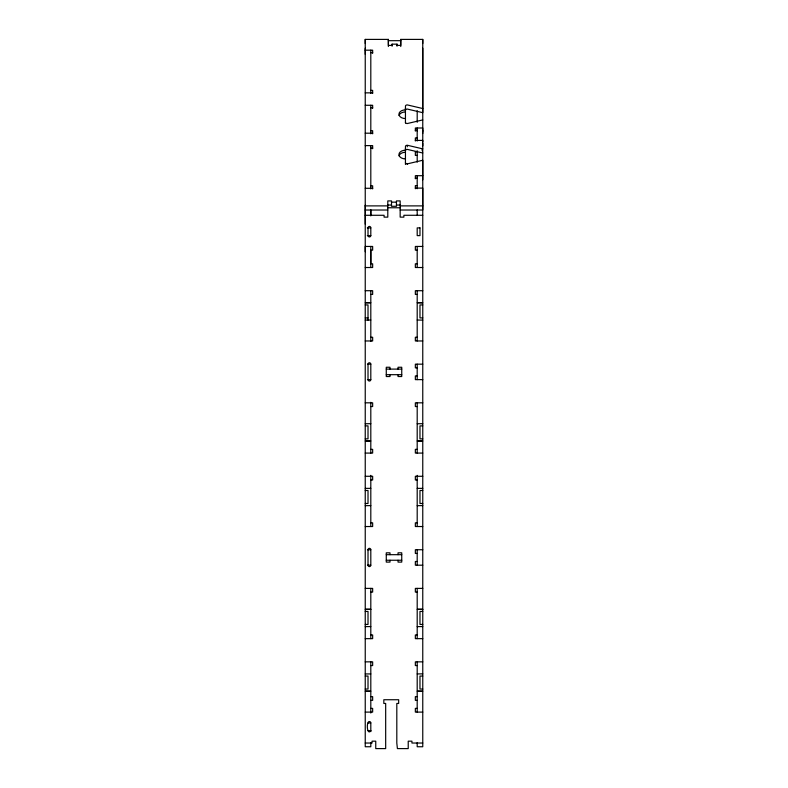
<?xml version="1.0" encoding="UTF-8"?>
<svg xmlns="http://www.w3.org/2000/svg" width="788" height="788" viewBox="0 0 788 788"><rect width="100%" height="100%" fill="white"/><g stroke="black" fill="none" stroke-linecap="round" stroke-linejoin="round"><path stroke-width="1.18" d="M365.238 251.717L365.238 246.447L372.655 246.447L372.655 250.16L370.803 250.16L370.803 263.803L372.655 263.803L372.655 267.516L365.238 267.516M365.238 224.186L365.238 205.254M365.238 54.313L365.238 39.4L388.376 39.4L388.376 45.399L392.089 45.399L392.089 44.158L397.034 44.158L397.034 46.226M370.803 215.902L370.803 209.992L370.803 215.4M397.034 44.158L397.034 45.399L400.747 45.399L400.747 39.4L422.762 39.4L422.762 43.537M417.197 131.103L417.197 128.001M422.762 179.831L422.762 160.319A1.852 1.241 0 0 0 422.23 160.378L407.298 163.874A1.852 1.241 0 0 1 405.446 162.633M422.762 145.928L422.762 143.17M422.762 141.791L422.762 140.412L415.345 140.412M422.762 133.517L422.762 130.759M422.762 131.103L422.762 128.001L415.345 128.001L415.345 131.103M422.762 39.4L422.762 112.595A1.852 1.241 0 0 1 422.23 112.546L407.298 109.049A1.852 1.241 0 0 0 405.446 110.29M370.803 730.89C367.218 735.293 366.637 724.507 368.016 722.931A1.389 1.389 0 0 1 369.414 721.542A1.389 1.389 0 0 1 370.803 722.931L370.803 731.589M388.376 40.68L400.747 40.68M365.238 50.176L372.655 50.176L372.655 53.279M370.803 52.658L372.655 52.658M370.803 90.374L372.655 90.374L372.655 93.477M365.238 92.856L372.655 92.856M365.238 105.277L372.655 105.277L372.655 108.38M370.803 107.759L372.655 107.759M415.345 130.483L417.197 130.483M370.803 130.709L372.655 130.709L372.655 133.812M365.238 133.192L372.655 133.192M417.197 137.93L415.345 137.93L415.345 141.032M365.238 145.613L372.655 145.613L372.655 148.715M370.803 148.095L372.655 148.095M417.197 151.69L415.345 151.69L415.345 155.403L417.463 155.403M422.762 175.694L415.345 175.694L415.345 178.797M415.345 178.177L417.197 178.177M417.197 185.623L415.345 185.623L415.345 188.726M370.803 185.81L372.655 185.81L372.655 188.913M415.345 188.105L422.762 188.105L422.762 210.022L400.166 210.022M365.238 188.293L372.655 188.293M391.508 202.152L396.453 202.152M387.794 205.047L391.508 205.047M396.453 205.047L400.166 205.047M365.238 205.885L387.794 205.885M400.166 205.885L422.762 205.885M387.794 207.766L400.166 207.766M365.238 210.022L387.794 210.022M365.238 215.282L384.081 215.282L384.081 217.133L387.794 217.133L387.794 200.91L391.508 200.91L391.508 206.289L396.453 206.289L396.453 200.91L400.166 200.91L400.166 217.133L403.88 217.133L403.88 215.282L422.762 215.282M367.326 227.89L370.803 227.89M367.326 235.622L370.803 235.622L370.803 227.811A1.389 1.389 0 0 0 369.414 226.422A1.389 1.389 0 0 0 368.016 227.811L368.016 235.622M422.762 246.447L415.345 246.447L415.345 250.16L417.197 250.16M417.197 263.803L415.345 263.803L415.345 267.516L422.762 267.516M365.238 290.713L372.655 290.713L372.655 294.416L370.803 294.416M422.762 290.713L415.345 290.713L415.345 294.416L417.197 294.416M366.164 302.73L370.803 302.73L365.238 302.809M421.836 302.73L417.197 302.73L422.762 302.809M365.238 304.926L368.016 304.926L368.016 320.135M422.762 304.926L419.974 304.926L419.974 317.909L422.762 317.909M365.238 317.909L368.016 317.909M365.238 320.105L370.803 320.026M417.197 320.026L422.762 320.105M370.803 337.254L372.655 337.254L372.655 340.968L365.238 340.968M417.197 337.254L415.345 337.254L415.345 340.968L422.762 340.968M367.464 364.164L370.803 364.164L370.803 379.629A1.389 1.389 0 0 1 369.414 381.018A1.389 1.389 0 0 1 368.016 379.629L368.016 364.164A1.389 1.389 0 0 1 369.414 362.776A1.389 1.389 0 0 1 370.803 364.164M422.762 364.164L415.345 364.164L415.345 367.878L417.197 367.878M386.268 369.109L401.732 369.109M386.268 374.684L401.732 374.684M417.197 375.915L415.345 375.915L415.345 379.629L422.762 379.629M367.464 379.629L370.803 379.629M365.238 402.826L372.655 402.826L372.655 406.539L370.803 406.539M422.762 402.826L415.345 402.826L415.345 406.539L417.197 406.539M365.238 423.757L370.803 423.688M417.197 423.757L422.762 423.688M365.238 425.884L368.016 425.884L368.016 438.867L365.238 438.867M422.762 425.884L419.974 425.884L419.974 438.867L422.762 438.867M370.803 440.984L365.238 440.984L369.877 441.063M422.762 440.984L417.197 440.984L421.836 441.063M370.803 449.367L372.655 449.367L372.655 453.08L365.238 453.08M417.197 449.367L415.345 449.367L415.345 453.08L422.762 453.08M365.238 476.277L372.655 476.277L372.655 479.99L370.803 479.99M422.762 476.277L415.345 476.277L415.345 479.99L417.197 479.99M365.238 488.373L370.803 488.373M417.197 488.373L422.762 488.373M365.238 490.491L368.016 490.491L368.016 503.483L365.238 503.483M422.762 490.491L419.974 490.491L419.974 503.483L422.762 503.483M365.238 505.679L370.803 505.6M417.197 505.679L422.762 505.6M370.803 522.828L372.655 522.828L372.655 526.532L365.238 526.532M417.197 522.828L415.345 522.828L415.345 526.532L422.762 526.532M367.464 549.729L370.803 549.729L370.803 565.193A1.389 1.389 0 0 1 369.414 566.592A1.389 1.389 0 0 1 368.016 565.193L368.016 549.729A1.389 1.389 0 0 1 369.414 548.34A1.389 1.389 0 0 1 370.803 549.729M422.762 549.729L415.345 549.729L415.345 553.442L417.197 553.442M386.268 554.683L401.732 554.683M386.268 560.248L401.732 560.248M417.197 561.489L415.345 561.489L415.345 565.193L422.762 565.193M367.464 565.193L370.803 565.193M365.238 588.39L372.655 588.39L372.655 592.103L370.803 592.103M422.762 588.39L415.345 588.39L415.345 592.103L417.197 592.103M366.164 609.252L370.803 609.252M418.123 609.252L422.762 609.252M365.238 609.331L370.803 609.331M417.197 609.331L422.762 609.331M365.238 611.449L368.016 611.449L368.016 624.441L365.238 624.441M422.762 611.449L419.974 611.449L419.974 624.441L422.762 624.441M365.238 626.637L370.803 626.558M417.197 626.637L422.762 626.558M370.803 634.941L372.655 634.941L372.655 638.654L365.238 638.654M417.197 634.941L415.345 634.941L415.345 638.654L422.762 638.654M365.238 661.851L372.655 661.851L372.655 665.555L370.803 665.555M422.762 661.851L415.345 661.851L415.345 665.555L417.197 665.555M365.238 673.937L370.803 673.937M417.197 673.937L422.762 673.858M365.238 676.055L368.016 676.055L368.016 689.047L365.238 689.047M422.762 676.055L419.974 676.055L419.974 689.047L422.762 689.047M370.803 691.165L365.238 691.165L369.877 691.243M422.762 691.165L417.197 691.165L421.836 691.243M370.803 696.641L372.655 696.641L372.655 700.355L370.803 700.355M417.197 696.641L415.345 696.641L415.345 700.355L417.197 700.355M370.803 708.392L372.655 708.392L372.655 712.106L365.238 712.106M417.197 708.392L415.345 708.392L415.345 712.106L422.762 712.106M368.016 722.931L370.803 722.931M368.016 730.663L370.803 730.663M365.238 743.035L372.044 743.035L372.044 741.173L375.748 741.173L375.748 748.6L385.677 748.6L385.677 703.448L383.825 703.448L383.825 699.734L398.669 699.734L398.669 703.448L396.807 703.448L396.807 743.035L397.398 748.6L408.223 748.6L408.223 741.173L411.937 741.173L411.937 743.035L422.762 743.035M422.762 148.794A1.852 1.241 0 0 1 422.23 148.745L407.298 145.248A1.852 1.241 0 0 0 405.475 146.263L405.446 150.213A6.491 4.344 0 0 0 398.945 154.556A6.491 4.344 0 0 0 405.446 158.9M422.762 48.196L422.762 746.748L417.197 746.748L417.197 742.631M422.23 148.745L422.23 150.813M417.197 110.704L417.197 122.278M417.197 129.38L417.197 141.032M417.197 150.744L417.197 162.19M417.197 175.694L417.197 188.726M417.197 209.903L417.197 215.4M417.197 246.447L417.197 267.516M417.197 290.713L417.197 340.968M417.197 364.164L417.197 379.629M417.197 402.826L417.197 453.08M417.197 475.351L417.197 526.532M417.197 549.729L417.197 565.193M417.197 588.39L417.197 638.654M417.197 661.851L417.197 712.106M407.298 145.76L407.298 146.795M407.298 163.874L407.298 164.387M405.446 108.222L405.446 122.977M405.446 148.558L405.446 164.465M400.747 39.4L400.747 46.531M398.038 369.109L398.038 367.257L401.742 367.257L401.742 376.536L398.038 376.536L398.038 374.684M398.038 554.683L398.038 552.821L401.742 552.821L401.742 562.1L398.038 562.1L398.038 560.248M392.089 44.158L392.089 46.226M389.991 369.109L389.991 367.257L386.278 367.257L386.278 376.536L389.991 376.536L389.991 374.684M389.991 554.683L389.991 552.821L386.278 552.821L386.278 562.1L389.991 562.1L389.991 560.248M388.376 39.4L388.376 46.531M370.803 50.176L370.803 93.477M370.803 105.277L370.803 133.812M370.803 145.613L370.803 188.913M370.803 246.447L370.803 267.516M370.803 290.713L370.803 341.47M370.803 402.313L370.803 453.08M370.803 475.351L370.803 526.532M370.803 588.39L370.803 638.654M370.803 661.851L370.803 713.032M370.803 742.631L370.803 746.748L365.238 746.748L365.238 48.196M365.238 39.4L365.238 43.537M370.803 235.543A1.389 1.389 0 0 1 369.414 236.932A1.389 1.389 0 0 1 368.016 235.543M422.762 108.458A1.852 1.241 0 0 1 422.23 108.409L407.298 104.912A1.852 1.241 0 0 0 405.475 105.927L405.446 109.877A6.491 4.344 0 0 0 398.945 114.221A6.491 4.344 0 0 0 405.446 118.564M405.446 150.626A1.852 1.241 0 0 1 407.298 149.385L422.23 152.882A1.852 1.241 0 0 0 422.762 152.931M399.053 155.837A6.491 4.344 0 0 1 405.446 152.281M422.762 119.993A1.852 1.241 0 0 0 422.23 120.042L407.298 123.539A1.852 1.241 0 0 1 405.446 122.298M399.053 115.501A6.491 4.344 0 0 1 405.446 111.945M419.974 227.89L417.197 227.89L417.197 235.622L419.974 235.622L419.974 227.89"/></g></svg>
